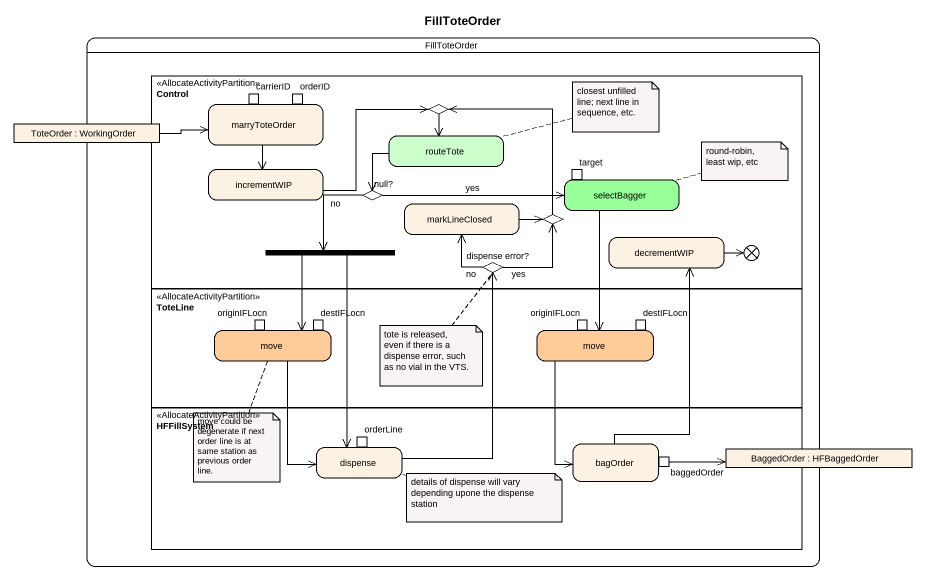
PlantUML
@startuml
title FillToteOrder
hide empty description
state FillToteOrder {
  state "Control" as Control_ <<AllocateActivityPartition>> {
    state marryToteOrder {
      state carrierID <<inputPin>>
      state orderID <<inputPin>>
    }
    state choice1 <<choice>>
    state routeTote #CCFFCC
    state incrementWIP
    state "null?" as null <<choice>> #99FF99
    state markLineClosed
    state selectBagger #99FF99 {
      state target <<inputPin>>
    }
    state choice2 <<choice>>
    state decrementWIP
    state flowfinal1 <<end>>
    state fork1 <<fork>>
    state "dispense error?" as dispense_error <<choice>> #99FF99
  }
  state "ToteOrder : WorkingOrder" as ToteOrder <<object>>
  state ToteLine <<AllocateActivityPartition>> {
    state move #FFCC99 {
      state originIFLocn <<inputPin>>
      state destIFLocn <<inputPin>>
    }
    state "move" as move_2 #FFCC99 {
      state "originIFLocn" as originIFLocn_2 <<inputPin>>
      state "destIFLocn" as destIFLocn_2 <<inputPin>>
    }
  }
  state HFFillSystem <<AllocateActivityPartition>> {
    state dispense {
      state orderLine <<inputPin>>
    }
    state bagOrder {
      state baggedOrder <<outputPin>>
    }
  }
  state "BaggedOrder : HFBaggedOrder" as BaggedOrder <<object>>
}
ToteOrder -right-> marryToteOrder
marryToteOrder --> incrementWIP
choice1 --> routeTote
routeTote -left-> null
incrementWIP -right-> choice1
null -right-> selectBagger : yes
null --> fork1 : no
markLineClosed -right-> choice2
selectBagger --> move_2
choice2 -up-> choice1
decrementWIP -right-> flowfinal1
fork1 --> move
fork1 --> dispense
dispense_error -up-> markLineClosed : no
dispense_error -up-> choice2 : yes
move --> dispense
move_2 --> bagOrder
dispense -up-> dispense_error
bagOrder -up-> decrementWIP
baggedOrder -right-> BaggedOrder
note right of routeTote : closest unfilled line; next line in sequence, etc.
note right of selectBagger : round-robin, least wip, etc
note bottom of dispense_error : tote is released, even if there is a dispense error, such as no vial in the VTS.
note bottom of move : move could be degenerate if next order line is at same station as previous order line.
note right of dispense : details of dispense will vary depending upone the dispense station
@enduml
